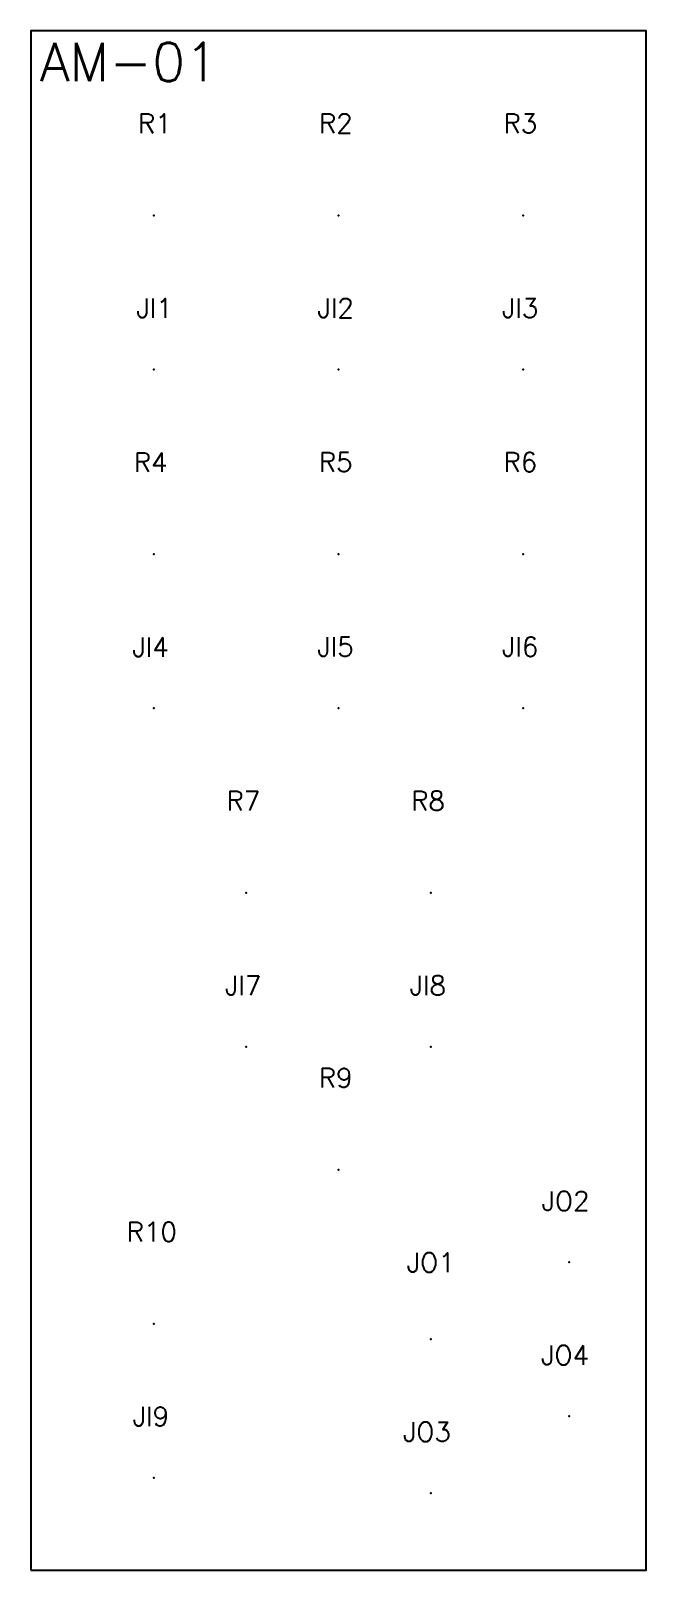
# Model space of a CAD drawing. Header units: inches. Extents: x 0 to 4, y 0 to 10.
import ezdxf

# ---------------------------------------------------------------- set-up
doc = ezdxf.new("R2010")
doc.units = ezdxf.units.IN
doc.header["$MEASUREMENT"] = 0
for name, color, linetype in [('Box Outline', 7, 'Continuous'), ('Labels', 7, 'Continuous'), ('Panel Holes$Drill Points', 7, 'Continuous')]:
    doc.layers.add(name, color=color, linetype=linetype)

msp = doc.modelspace()

# ---------------------------------------------------------------- linework, layer by layer
at = {"layer": 'Box Outline'}
msp.add_lwpolyline([(0, 0), (4, 0), (4, 10), (0, 10)], close=True, dxfattribs=at)
at = {"layer": 'Panel Holes$Drill Points'}
for p in [(0.8, 8.8), (2, 8.8), (3.2, 8.8), (0.8, 7.8), (2, 7.8), (3.2, 7.8), (0.8, 6.6), (2, 6.6), (3.2, 6.6), (0.8, 5.6), (2, 5.6), (3.2, 5.6), (1.4, 4.4), (2.6, 4.4), (1.4, 3.4), (2.6, 3.4), (2, 2.6), (3.5, 2), (0.8, 1.6), (2.6, 1.5), (3.5, 1), (0.8, 0.6), (2.6, 0.5)]:
    msp.add_point(p, dxfattribs=at)

# ---------------------------------------------------------------- texts
at = {"layer": 'Labels', "attachment_point": 1, "line_spacing_factor": 0.963855}
for s, insert, char_height, width in [('\\fSimplex;AM-01', (0.06, 9.922), 0.25, 1.43976), ('\\fSimplex;R1', (0.696, 9.461), 0.125, 0.2869), ('\\fSimplex;R2', (1.873, 9.461), 0.125, 0.33434), ('\\fSimplex;R3', (3.072, 9.461), 0.125, 0.33584), ('\\fSimplex;JI1', (0.687, 8.261), 0.125, 0.30497), ('\\fSimplex;JI2', (1.864, 8.261), 0.125, 0.35241), ('\\fSimplex;JI3', (3.063, 8.261), 0.125, 0.35392), ('\\fSimplex;R4', (0.669, 7.259), 0.125, 0.34111), ('\\fSimplex;R5', (1.872, 7.261), 0.125, 0.33584), ('\\fSimplex;R6', (3.072, 7.261), 0.125, 0.33584), ('\\fSimplex;JI4', (0.661, 6.059), 0.125, 0.35843), ('\\fSimplex;JI5', (1.863, 6.061), 0.125, 0.35392), ('\\fSimplex;JI6', (3.063, 6.061), 0.125, 0.35392), ('\\fSimplex;R7', (1.272, 5.061), 0.125, 0.3366), ('\\fSimplex;R8', (2.472, 5.061), 0.125, 0.33584), ('\\fSimplex;JI7', (1.263, 3.861), 0.125, 0.35467), ('\\fSimplex;JI8', (2.463, 3.861), 0.125, 0.35392), ('\\fSimplex;R9', (1.872, 3.261), 0.125, 0.33584), ('\\fSimplex;JO2', (3.321, 2.461), 0.125, 0.43825), ('\\fSimplex;R10', (0.623, 2.261), 0.125, 0.43373), ('\\fSimplex;JO1', (2.445, 2.061), 0.125, 0.39081), ('\\fSimplex;JO4', (3.318, 1.459), 0.125, 0.44428), ('\\fSimplex;JI9', (0.663, 1.061), 0.125, 0.35392), ('\\fSimplex;JO3', (2.42, 0.961), 0.125, 0.43976)]:
    msp.add_mtext(s, dxfattribs=dict(at, insert=insert, char_height=char_height, width=width))

doc.saveas('drawing.dxf')
